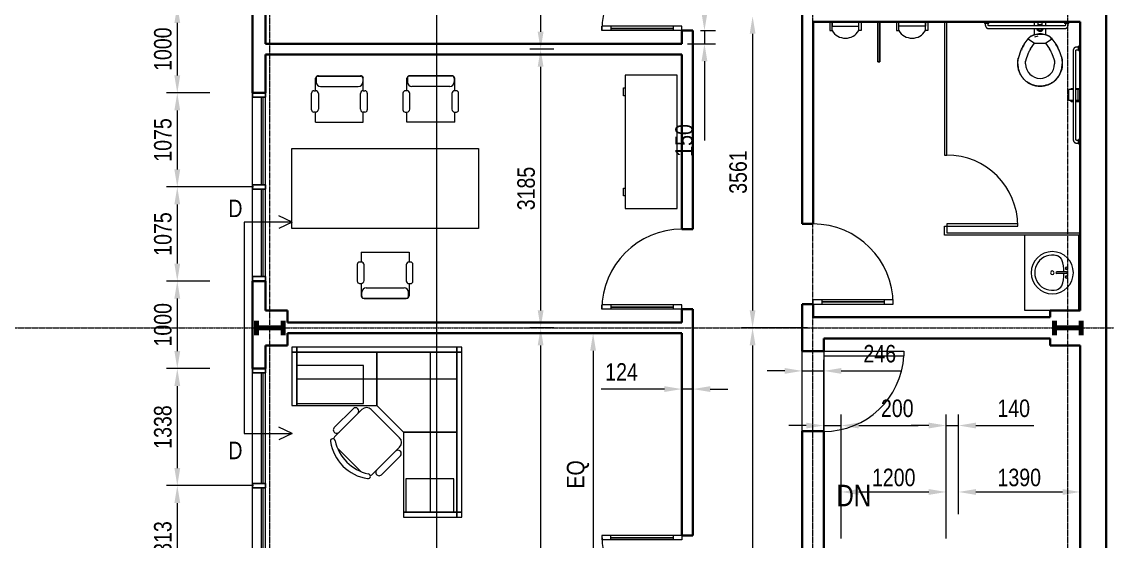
# Model space of a CAD drawing. Header units: millimetres. Extents: x -31954 to 493870, y 99509 to 604061.
# Drawn here: x 278113 to 290521, y 441445 to 447384 of the extents above; entities that cross this region are included whole.
import ezdxf

# ---------------------------------------------------------------- set-up
doc = ezdxf.new("R2010")
doc.units = ezdxf.units.MM
doc.header["$LTSCALE"] = 10
doc.linetypes.add('Center', pattern=[2, 1.25, -0.25, 0.25, -0.25])
for name, color, linetype, lineweight in [('A-ANNOTATIONS', 1, 'Continuous', 9), ('A-DOOR', 1, 'Continuous', 18), ('A-DOOR-GLAZ', 1, 'Continuous', 25), ('A-EQUIPMENT', 6, 'Continuous', 9), ('A-FLOR-CASE', 3, 'Continuous', 9), ('A-FLOR-OTLN', 6, 'Continuous', 9), ('A-FURNITURE', 2, 'Continuous', 9), ('A-GLAZ', 6, 'Continuous', 9), ('A-GLAZ-CWMG', 3, 'Continuous', 9), ('A-WALL', 2, 'Continuous', 18), ('P-SANITARY-FIXTURE', 6, 'Continuous', 9), ('S-COLUMN-STEEL-PLAN', 4, 'Continuous', 50), ('S-GRID', 6, 'Center', 9)]:
    doc.layers.add(name, color=color, linetype=linetype, lineweight=lineweight)
doc.styles.add('Dimension Text', font='arial.ttf', dxfattribs={"width": 0.8})
doc.styles.get("Standard").update_dxf_attribs({"font": 'arial.ttf', "width": 0.8})

# ---------------------------------------------------------------- blocks, each defined once
blk = doc.blocks.new('M_Single-Glass 1 - 0915 x 2032mm-381899-Second Floor Level')
at = {"layer": 'A-DOOR', "lineweight": 18}
for p, q in [((406.5, -62), (406.5, -164)), ((457.5, -62), (406.5, -62)), ((457.5, -62), (457.5, -164)), ((406.5, -164), (457.5, -164)), ((406.5, -875), (406.5, -977)), ((406.5, -875), (457.5, -875)), ((457.5, -977), (406.5, -977)), ((457.5, -875), (457.5, -977))]:
    blk.add_line(p, q, dxfattribs=at)
at = {"layer": 'A-DOOR'}
for p, q in [((406.5, -164), (406.5, -875)), ((457.5, -164), (457.5, -875))]:
    blk.add_line(p, q, dxfattribs=at)
blk.add_arc((457.5, -62), 915, 180, 270, dxfattribs=at)
at = {"layer": 'A-DOOR-GLAZ'}
blk.add_line((432, -875), (432, -164), dxfattribs=at)
blk = doc.blocks.new('System Panel - Glazed-383944-Second Floor Level')
at = {"layer": 'A-GLAZ', "lineweight": 18}
for p, q in [((631.25, 49.5), (-631.25, 49.5)), ((-631.25, 49.5), (-631.25, 24.5)), ((-631.25, 24.5), (631.25, 24.5)), ((631.25, 24.5), (631.25, 49.5))]:
    blk.add_line(p, q, dxfattribs=at)
blk = doc.blocks.new('Rectangular Mullion - 50 x 150mm-383916-Second Floor Level')
at = {"layer": 'A-GLAZ-CWMG'}
for p, q in [((9390, -4478), (9390, -3216)), ((9540, -4478), (9540, -3216))]:
    blk.add_line(p, q, dxfattribs=at)
blk = doc.blocks.new('Rectangular Mullion - 50 x 150mm-383946-Second Floor Level')
at = {"layer": 'A-GLAZ-CWMG', "lineweight": 25}
for p, q in [((0, 75), (-50, 75)), ((-50, 75), (-50, -75)), ((0, -75), (0, 75)), ((-50, -75), (0, -75))]:
    blk.add_line(p, q, dxfattribs=at)
blk = doc.blocks.new('Rectangular Mullion - 50 x 150mm-383943-Second Floor Level')
at = {"layer": 'A-GLAZ-CWMG', "lineweight": 25}
for p, q in [((-25, 75), (25, 75)), ((-25, -75), (-25, 75)), ((25, 75), (25, -75)), ((25, -75), (-25, -75))]:
    blk.add_line(p, q, dxfattribs=at)
blk = doc.blocks.new('System Panel - Glazed-551279-Second Floor Level')
at = {"layer": 'A-GLAZ', "lineweight": 18}
for p, q in [((500, 49.5), (-500, 49.5)), ((-500, 49.5), (-500, 24.5)), ((-500, 24.5), (500, 24.5)), ((500, 24.5), (500, 49.5))]:
    blk.add_line(p, q, dxfattribs=at)
blk = doc.blocks.new('Rectangular Mullion - 50 x 150mm-551281-Second Floor Level')
at = {"layer": 'A-GLAZ-CWMG'}
for p, q in [((9390, -1066), (9390, -66)), ((9540, -1066), (9540, -66))]:
    blk.add_line(p, q, dxfattribs=at)
blk = doc.blocks.new('Rectangular Mullion - 50 x 150mm-383945-Second Floor Level')
at = {"layer": 'A-GLAZ-CWMG', "lineweight": 25}
for p, q in [((-50, 75), (0, 75)), ((-50, -75), (-50, 75)), ((0, 75), (0, -75)), ((0, -75), (-50, -75))]:
    blk.add_line(p, q, dxfattribs=at)
blk = doc.blocks.new('Toilet Stall-Accessible-Side-3D w Toilet - 60_ x 95_ Clear-436543-Second Floor Level')
at = {"layer": 'A-EQUIPMENT'}
for p, q in [((-662, -62), (-687, -62)), ((-687, -62), (-687, -1586)), ((-687, -62), (-662, -62)), ((-662, -1586), (-662, -62)), ((-662, -62), (862, -62)), ((-687, -1586), (-662, -1586)), ((-687, -2399), (-662, -2399)), ((-687, -2500), (-687, -2399)), ((-662, -2373), (-662, -2399)), ((151, -2373), (-662, -2373)), ((-662, -2399), (151, -2399)), ((-662, -2399), (-662, -2475)), ((-662, -2475), (862, -2475)), ((151, -2399), (151, -2373)), ((862, -2500), (862, -2475)), ((862, -2500), (-687, -2500))]:
    blk.add_line(p, q, dxfattribs=at)
blk.add_arc((-662, -2399), 813, 360, 90, dxfattribs=at)
blk = doc.blocks.new('Toilet-Commercial-Wall-3D - 15_ Seat Height-436544-Second Floor Level')
at = {"layer": 'P-SANITARY-FIXTURE'}
for p, q in [((341, -110), (341, -62)), ((380, -62), (380, -106)), ((430, -106), (430, -62)), ((468, -62), (468, -110)), ((294, -231), (269, -256)), ((360, -207), (294, -231)), ((405, -195), (326, -216)), ((341, -214), (341, -141)), ((379, -228), (342, -238)), ((450, -207), (360, -207)), ((484, -216), (405, -195)), ((516, -231), (450, -207)), ((468, -141), (468, -214)), ((541, -256), (516, -231)), ((224, -320), (269, -256)), ((269, -256), (342, -307)), ((269, -256), (342, -307)), ((297, -371), (342, -307)), ((342, -307), (468, -307)), ((468, -307), (541, -256)), ((468, -307), (541, -256)), ((468, -307), (513, -371)), ((541, -256), (586, -320)), ((157, -477), (190, -385)), ((241, -507), (274, -416)), ((536, -416), (569, -507)), ((619, -385), (653, -477)), ((151, -545), (151, -512)), ((240, -545), (240, -512)), ((570, -512), (570, -545)), ((659, -512), (659, -545))]:
    blk.add_line(p, q, dxfattribs=at)
for points in [[(405, -107), (404, -107), (403, -107), (402, -107), (401, -107), (400, -107), (399, -108), (398, -108), (397, -108), (396, -109), (395, -109), (394, -109), (393, -110)], [(416, -110), (415, -109), (414, -109), (413, -108), (413, -108), (412, -108), (411, -108), (410, -107), (409, -107), (408, -107), (406, -107), (405, -107), (405, -107)], [(269, -256), (272, -253), (274, -250), (277, -246), (280, -244), (282, -241), (285, -238), (289, -235), (292, -233), (295, -230), (298, -228), (302, -226), (306, -224), (309, -222), (313, -221), (317, -219), (321, -218), (324, -217), (326, -216)], [(381, -141), (381, -142), (382, -143), (382, -144), (383, -145), (383, -146), (384, -147), (384, -148), (385, -148), (385, -149), (386, -150), (387, -151), (388, -151), (388, -152), (389, -153), (390, -153), (391, -154), (392, -154), (393, -155), (393, -155), (394, -156), (395, -156), (396, -157), (397, -157), (398, -157), (399, -158), (400, -158), (401, -158), (402, -158), (403, -158), (404, -158), (405, -158)], [(405, -158), (406, -158), (407, -158), (408, -158), (409, -158), (410, -158), (411, -157), (412, -157), (413, -157), (414, -157), (415, -156), (416, -156), (417, -155), (418, -155), (419, -154), (419, -154), (420, -153), (421, -152), (422, -152), (423, -151), (423, -150), (424, -150), (425, -149), (425, -148), (426, -147), (426, -146), (427, -146), (427, -145), (428, -144), (428, -143), (429, -142)], [(484, -216), (488, -217), (491, -219), (495, -220), (499, -222), (503, -223), (506, -225), (510, -227), (513, -229), (517, -232), (520, -234), (523, -237), (526, -239), (529, -242), (532, -245), (534, -248), (537, -251), (540, -255), (541, -256)], [(190, -385), (194, -375), (199, -364), (204, -354), (209, -345), (215, -335), (221, -325), (224, -320)], [(586, -320), (592, -330), (598, -339), (603, -349), (608, -359), (613, -369), (617, -379), (619, -385)], [(151, -512), (151, -508), (151, -504), (152, -500), (152, -496), (153, -492), (154, -488), (155, -484), (156, -480), (157, -477)], [(653, -477), (654, -481), (655, -485), (656, -489), (657, -493), (658, -497), (658, -501), (659, -505), (659, -509), (659, -512)], [(166, -631), (163, -622), (160, -612), (158, -602), (155, -592), (154, -582), (152, -572), (152, -562), (151, -552), (151, -545)], [(659, -545), (659, -555), (658, -565), (657, -575), (656, -585), (654, -595), (652, -605), (649, -615), (646, -624), (644, -631)], [(225, -724), (218, -717), (212, -709), (205, -701), (199, -693), (193, -685), (188, -676), (183, -668), (178, -659), (174, -649), (170, -640), (166, -631)], [(318, -783), (309, -780), (299, -776), (290, -771), (281, -766), (272, -761), (264, -756), (255, -750), (247, -744), (240, -737), (232, -731), (225, -724)], [(585, -724), (577, -731), (570, -738), (562, -744), (554, -751), (545, -756), (537, -762), (528, -767), (519, -772), (510, -776), (500, -780), (492, -783)], [(644, -631), (640, -641), (636, -650), (631, -659), (627, -668), (622, -677), (616, -686), (610, -694), (604, -702), (598, -710), (591, -718), (585, -724)], [(405, -799), (395, -798), (385, -798), (374, -797), (364, -795), (354, -794), (345, -791), (335, -789), (325, -786), (318, -783)], [(492, -783), (482, -787), (472, -789), (463, -792), (453, -794), (443, -796), (433, -797), (422, -798), (412, -798), (405, -799)]]:
    blk.add_lwpolyline(points, dxfattribs=at)
for centre, radius, start, end in [((405, -133), 38.1, 38.3043, 141.6957), ((405, -133), 25.6, 79.0108, 90), ((352, -314), 102, 105, 125), ((405, -133), 38.1, 193.9208, 346.4284), ((405, -133), 25.6, 203.6753, 210.1632), ((405, -133), 25.6, 333.3146, 340.0583), ((457, -314), 102, 55, 75), ((453, -481), 279, 145, 160), ((453, -481), 191, 145, 160), ((357, -481), 191, 20, 35), ((357, -481), 279, 20, 35), ((253, -512), 102, 160, 180), ((557, -512), 102, 0, 20), ((405, -545), 254, 180, 270), ((405, -545), 254, 180, 190.6696), ((405, -545), 254, 194.1644, 200), ((253, -512), 12.7, 160, 180), ((405, -545), 165, 180, 270), ((405, -545), 254, 270, 0), ((405, -545), 165, 270, 0), ((557, -512), 12.7, 0, 20), ((405, -545), 254, 340, 345.8356), ((405, -545), 254, 349.3304, 0), ((405, -545), 254, 200, 201.173), ((405, -545), 254, 209.1638, 213.092), ((405, -545), 254, 326.908, 330.8362), ((405, -545), 254, 338.827, 340), ((405, -545), 254, 236.908, 240.8362), ((405, -545), 254, 248.827, 250), ((405, -545), 254, 250, 255.8356), ((405, -545), 254, 259.3304, 270), ((405, -545), 254, 270, 280.6696), ((405, -545), 254, 284.1644, 290), ((405, -545), 254, 290, 291.173), ((405, -545), 254, 299.1638, 303.092)]:
    blk.add_arc(centre, radius, start, end, dxfattribs=at)
blk = doc.blocks.new('Dispencer-Toilet Paper-2D - Dispencer-Toilet Paper-2D-436545-Second Floor Level')
at = {"layer": 'A-EQUIPMENT'}
for p, q in [((-127, -901.7), (-127, -774.7)), ((-79.375, -774.7), (-127, -774.7)), ((-101.6, -774.7), (-101.6, -762)), ((-101.6, -762), (-79.375, -762)), ((-47.625, -762), (0, -762)), ((0, -774.7), (-47.625, -774.7)), ((-25.4, -774.7), (-25.4, -901.7)), ((-79.375, -901.7), (-127, -901.7)), ((-101.6, -914.4), (-101.6, -901.7)), ((-79.375, -914.4), (-101.6, -914.4)), ((0, -901.7), (-47.625, -901.7)), ((0, -914.4), (-47.625, -914.4))]:
    blk.add_line(p, q, dxfattribs=at)
blk = doc.blocks.new('Grab Bar-3D - Grab Bar-3D-436546-Second Floor Level')
at = {"layer": 'A-EQUIPMENT'}
for p, q in [((-1092, 0), (-1092, -19)), ((-1041, -19), (-1092, -19)), ((-1083, -19), (-1083, -38)), ((-1051, -38), (-1051, -19)), ((-1041, -19), (-1041, 0)), ((-178, -48), (-1041, -48)), ((-1041, -79), (-178, -79)), ((-178, 0), (-178, -19)), ((-127, -19), (-178, -19)), ((-168, -19), (-168, -38)), ((-137, -38), (-137, -19)), ((-127, -19), (-127, 0)), ((-79, -330), (-79, -1346)), ((-48, -1346), (-48, -330)), ((-19, -289), (-38, -289)), ((-38, -321), (-19, -321)), ((0, -279), (-19, -279)), ((-19, -330), (-19, -279)), ((-19, -330), (0, -330)), ((-19, -1356), (-38, -1356)), ((0, -1346), (-19, -1346)), ((-19, -1397), (-19, -1346)), ((-38, -1387), (-19, -1387)), ((-19, -1397), (0, -1397))]:
    blk.add_line(p, q, dxfattribs=at)
for points in [[(-1083, -38), (-1083, -40), (-1083, -41), (-1082, -43), (-1082, -45), (-1082, -46), (-1081, -48), (-1081, -50), (-1081, -51), (-1080, -53), (-1079, -54), (-1079, -56), (-1078, -57), (-1077, -59), (-1076, -60), (-1075, -61), (-1075, -63), (-1073, -64), (-1072, -65), (-1071, -67), (-1070, -68), (-1069, -69), (-1068, -70), (-1066, -71), (-1065, -72), (-1064, -73), (-1062, -74), (-1061, -75), (-1059, -75), (-1058, -76), (-1056, -77), (-1055, -77), (-1053, -78), (-1052, -78), (-1050, -78), (-1048, -79), (-1047, -79), (-1045, -79), (-1043, -79), (-1042, -79), (-1041, -79)], [(-1041, -48), (-1042, -48), (-1042, -48), (-1043, -48), (-1043, -48), (-1043, -47), (-1044, -47), (-1044, -47), (-1044, -47), (-1045, -47), (-1045, -47), (-1045, -47), (-1046, -47), (-1046, -46), (-1046, -46), (-1047, -46), (-1047, -46), (-1047, -46), (-1048, -45), (-1048, -45), (-1048, -45), (-1048, -44), (-1049, -44), (-1049, -44), (-1049, -44), (-1049, -43), (-1050, -43), (-1050, -43), (-1050, -42), (-1050, -42), (-1050, -42), (-1050, -41), (-1051, -41), (-1051, -40), (-1051, -40), (-1051, -40), (-1051, -39), (-1051, -39), (-1051, -39), (-1051, -38), (-1051, -38)], [(-178, -79), (-176, -79), (-175, -79), (-173, -79), (-171, -79), (-170, -79), (-168, -78), (-166, -78), (-165, -77), (-163, -77), (-162, -76), (-160, -75), (-159, -75), (-157, -74), (-156, -73), (-154, -72), (-153, -71), (-152, -70), (-151, -69), (-149, -68), (-148, -67), (-147, -66), (-146, -64), (-145, -63), (-144, -62), (-143, -60), (-142, -59), (-141, -58), (-141, -56), (-140, -55), (-139, -53), (-139, -52), (-138, -50), (-138, -48), (-137, -47), (-137, -45), (-137, -43), (-137, -42), (-137, -40), (-137, -39), (-137, -38)], [(-168, -38), (-168, -38), (-168, -39), (-168, -39), (-168, -40), (-168, -40), (-169, -40), (-169, -41), (-169, -41), (-169, -41), (-169, -42), (-169, -42), (-169, -42), (-170, -43), (-170, -43), (-170, -43), (-170, -44), (-170, -44), (-171, -44), (-171, -45), (-171, -45), (-171, -45), (-172, -45), (-172, -46), (-172, -46), (-173, -46), (-173, -46), (-173, -47), (-174, -47), (-174, -47), (-174, -47), (-175, -47), (-175, -47), (-175, -47), (-176, -47), (-176, -47), (-177, -48), (-177, -48), (-177, -48), (-178, -48), (-178, -48)], [(-38, -289), (-40, -289), (-41, -289), (-43, -289), (-45, -289), (-46, -290), (-48, -290), (-50, -291), (-51, -291), (-53, -292), (-54, -292), (-56, -293), (-57, -294), (-59, -294), (-60, -295), (-61, -296), (-63, -297), (-64, -298), (-65, -299), (-67, -300), (-68, -301), (-69, -303), (-70, -304), (-71, -305), (-72, -307), (-73, -308), (-74, -309), (-75, -311), (-75, -312), (-76, -314), (-77, -315), (-77, -317), (-78, -318), (-78, -320), (-78, -322), (-79, -323), (-79, -325), (-79, -326), (-79, -328), (-79, -330), (-79, -330)], [(-48, -330), (-48, -330), (-48, -329), (-48, -329), (-48, -329), (-47, -328), (-47, -328), (-47, -328), (-47, -327), (-47, -327), (-47, -326), (-47, -326), (-47, -326), (-46, -325), (-46, -325), (-46, -325), (-46, -325), (-46, -324), (-45, -324), (-45, -324), (-45, -323), (-44, -323), (-44, -323), (-44, -323), (-44, -322), (-43, -322), (-43, -322), (-43, -322), (-42, -322), (-42, -321), (-42, -321), (-41, -321), (-41, -321), (-40, -321), (-40, -321), (-40, -321), (-39, -321), (-39, -321), (-39, -321), (-38, -321), (-38, -321)], [(-79, -1346), (-79, -1348), (-79, -1349), (-79, -1351), (-79, -1353), (-79, -1354), (-78, -1356), (-78, -1358), (-77, -1359), (-77, -1361), (-76, -1362), (-75, -1364), (-75, -1365), (-74, -1367), (-73, -1368), (-72, -1370), (-71, -1371), (-70, -1372), (-69, -1373), (-68, -1375), (-67, -1376), (-66, -1377), (-64, -1378), (-63, -1379), (-62, -1380), (-60, -1381), (-59, -1382), (-58, -1383), (-56, -1383), (-55, -1384), (-53, -1385), (-52, -1385), (-50, -1386), (-48, -1386), (-47, -1387), (-45, -1387), (-43, -1387), (-42, -1387), (-40, -1387), (-39, -1387), (-38, -1387)], [(-38, -1356), (-38, -1356), (-39, -1356), (-39, -1356), (-40, -1356), (-40, -1356), (-40, -1355), (-41, -1355), (-41, -1355), (-41, -1355), (-42, -1355), (-42, -1355), (-42, -1355), (-43, -1354), (-43, -1354), (-43, -1354), (-44, -1354), (-44, -1354), (-44, -1353), (-45, -1353), (-45, -1353), (-45, -1353), (-45, -1352), (-46, -1352), (-46, -1352), (-46, -1351), (-46, -1351), (-47, -1351), (-47, -1350), (-47, -1350), (-47, -1350), (-47, -1349), (-47, -1349), (-47, -1349), (-47, -1348), (-47, -1348), (-48, -1347), (-48, -1347), (-48, -1347), (-48, -1346), (-48, -1346)]]:
    blk.add_lwpolyline(points, dxfattribs=at)
blk = doc.blocks.new('Urinal Screen-3D w Urinal - 30_ O_C_-437873-Second Floor Level')
at = {"layer": 'A-EQUIPMENT'}
for p, q in [((-12.7, 62), (-12.7, 519.2)), ((-12.7, 519.2), (12.7, 519.2)), ((12.7, 519.2), (12.7, 62)), ((12.7, 62), (-12.7, 62))]:
    blk.add_line(p, q, dxfattribs=at)
blk = doc.blocks.new('Urinal-Wall-3D - Urinal-Wall-3D-436667-Second Floor Level')
at = {"layer": 'P-SANITARY-FIXTURE'}
for p, q in [((-287, 62), (-287, 164)), ((-287, 164), (-261, 164)), ((-261, 164), (-261, 62)), ((69, 164), (43, 164)), ((43, 164), (43, 62)), ((69, 62), (69, 164)), ((-261, 62), (-287, 62)), ((43, 113), (-261, 113)), ((-261, 113), (-261, 62)), ((-261, 62), (43, 62)), ((43, 62), (43, 113)), ((43, 62), (69, 62))]:
    blk.add_line(p, q, dxfattribs=at)
blk.add_arc((-109, 72), 178, 31.0027, 148.9973, dxfattribs=at)
blk = doc.blocks.new('Urinal Screen-3D w Urinal - 30_ O_C_-437890-Second Floor Level')
at = {"layer": 'A-EQUIPMENT'}
for p, q in [((-12.7, -62), (-12.7, -519.2)), ((12.7, -62), (-12.7, -62)), ((12.7, -519.2), (12.7, -62)), ((-12.7, -519.2), (12.7, -519.2))]:
    blk.add_line(p, q, dxfattribs=at)
blk = doc.blocks.new('Urinal-Wall-3D - Urinal-Wall-3D-437891-Second Floor Level')
at = {"layer": 'P-SANITARY-FIXTURE'}
for p, q in [((-287, -62), (-287, -164)), ((-261, -62), (-287, -62)), ((-261, -113), (-261, -62)), ((-261, -62), (43, -62)), ((-261, -164), (-261, -62)), ((43, -113), (-261, -113)), ((43, -62), (43, -113)), ((43, -164), (43, -62)), ((43, -62), (69, -62)), ((69, -62), (69, -164)), ((-287, -164), (-261, -164)), ((69, -164), (43, -164))]:
    blk.add_line(p, q, dxfattribs=at)
blk.add_arc((-109, -72), 178, 211.0027, 328.9973, dxfattribs=at)
blk = doc.blocks.new('M_Single-Glass 1 - 0915 x 2134mm-437948-Second Floor Level')
at = {"layer": 'A-DOOR', "lineweight": 18}
for p, q in [((406.5, 875), (406.5, 977)), ((457.5, 977), (406.5, 977)), ((406.5, 875), (457.5, 875)), ((457.5, 875), (457.5, 977)), ((406.5, 164), (457.5, 164)), ((406.5, 62), (406.5, 164)), ((457.5, 62), (457.5, 164)), ((457.5, 62), (406.5, 62))]:
    blk.add_line(p, q, dxfattribs=at)
at = {"layer": 'A-DOOR'}
for p, q in [((406.5, 164), (406.5, 875)), ((457.5, 164), (457.5, 875))]:
    blk.add_line(p, q, dxfattribs=at)
blk.add_arc((457.5, 62), 915, 90, 180, dxfattribs=at)
at = {"layer": 'A-DOOR-GLAZ'}
blk.add_line((432, 875), (432, 164), dxfattribs=at)
blk = doc.blocks.new('Counter Top w Sinks-3D-1 - 48_-443919-Second Floor Level')
at = {"layer": 'A-FLOR-CASE'}
for p, q in [((-256, 785), (-1116, 785)), ((-1116, 785), (-1116, 490)), ((-256, 150), (-256, 785)), ((-256, 169), (-1116, 169))]:
    blk.add_line(p, q, dxfattribs=at)
blk = doc.blocks.new('Sink Vanity-Round - 19_ x 19_-357081-Second Floor Level')
at = {"layer": 'P-SANITARY-FIXTURE'}
for p, q in [((87, 247), (87, 136)), ((106, 247), (106, 136))]:
    blk.add_line(p, q, dxfattribs=at)
for centre, radius, start, end in [((97, 85), 241, 360, 180), ((46, 247), 12.7, 360, 180), ((97, 247), 9.52, 360, 180), ((147, 247), 12.7, 360, 180), ((97, 85), 201, 165.3071, 14.6929), ((1, 104), 105, 120.7927, 162.1904), ((97, -233), 452, 91.2067, 109.2086), ((46, 247), 12.7, 180, 360), ((97, 136), 9.52, 180, 360), ((97, -233), 452, 70.7914, 88.7933), ((147, 247), 12.7, 180, 360), ((192, 104), 105, 17.8096, 59.2073), ((97, 85), 241, 180, 360), ((97, 85), 20.6, 360, 180), ((97, 85), 20.6, 180, 360)]:
    blk.add_arc(centre, radius, start, end, dxfattribs=at)
blk = doc.blocks.new('workstation_1 - workstation_2518-629676-Second Floor Level')
at = {"layer": 'A-FURNITURE'}
for p, q in [((-57, 57), (-57, 0)), ((0, 57), (-57, 57)), ((-57, 0), (0, 0)), ((0, 0), (-57, 0)), ((-57, 0), (-57, -1829)), ((0, 0), (0, 57)), ((1829, 57), (0, 57)), ((0, 57), (0, 0)), ((0, 0), (1829, 0)), ((0, -1829), (0, 0)), ((0, 0), (0, -914)), ((914, 0), (0, 0)), ((305, -1829), (305, 0)), ((1829, 0), (914, 0)), ((914, 0), (914, -610)), ((914, -610), (914, 0)), ((1829, 57), (1829, 0)), ((1886, 57), (1829, 57)), ((1829, 0), (1829, 57)), ((1829, -610), (1829, 0)), ((1829, 0), (1886, 0)), ((1886, 0), (1829, 0)), ((1829, 0), (1829, -610)), ((1886, 0), (1886, 57)), ((1886, -610), (1886, 0)), ((1448, -35), (1448, -584)), ((1829, -35), (1448, -35)), ((1829, -584), (1829, -35)), ((0, -305), (1829, -305)), ((610, -914), (914, -610)), ((914, -610), (1829, -610)), ((1448, -584), (1829, -584)), ((1448, -610), (1829, -610)), ((1829, -610), (1886, -610)), ((654, -978), (978, -654)), ((1085, -654), (1391, -960)), ((1184, -645), (1400, -861)), ((610, -914), (0, -914)), ((0, -914), (0, -1829)), ((0, -914), (610, -914)), ((610, -1829), (610, -914)), ((584, -1067), (152, -1067)), ((152, -1067), (152, -1829)), ((584, -1829), (584, -1067)), ((610, -1829), (610, -1067)), ((960, -1391), (654, -1085)), ((1363, -1095), (1095, -1363)), ((861, -1400), (645, -1184)), ((-57, -1829), (-57, -1886)), ((0, -1829), (-57, -1829)), ((-57, -1829), (0, -1829)), ((0, -1829), (610, -1829)), ((0, -1886), (0, -1829)), ((610, -1829), (0, -1829)), ((0, -1829), (0, -1886)), ((152, -1829), (584, -1829)), ((610, -1886), (610, -1829)), ((-57, -1886), (0, -1886)), ((0, -1886), (610, -1886))]:
    blk.add_line(p, q, dxfattribs=at)
for centre, radius, start, end in [((1031, -708), 76.2, 45, 135), ((1157, -672), 38.1, 45, 225), ((1373, -888), 38.1, 225, 45), ((708, -1031), 76.2, 135, 225), ((1416, -1015), 27.4, 351.1745, 171.1745), ((1337, -1013), 76.2, 18.7164, 45), ((903, -903), 499, 282.5758, 347.4242), ((942, -942), 508, 278.8255, 351.1745), ((672, -1157), 38.1, 45, 225), ((888, -1373), 38.1, 225, 45), ((1013, -1337), 76.2, 225, 251.2836), ((1015, -1416), 27.4, 98.8255, 278.8255)]:
    blk.add_arc(centre, radius, start, end, dxfattribs=at)
blk = doc.blocks.new('Chair-Task Arms - Chair-Task Arms-350113-Second Floor Level')
at = {"layer": 'A-FURNITURE'}
for p, q in [((-132, 282), (-132, 168)), ((-132, 282), (414, 282)), ((414, 282), (414, 168)), ((-177, 142), (-177, -49)), ((-132, 168), (-151, 168)), ((-100, -44), (-100, 136)), ((382, 136), (382, -45)), ((433, 168), (414, 168)), ((459, -50), (459, 142)), ((-150, -76), (-132, -76)), ((-132, -76), (-132, -219)), ((414, -77), (432, -77)), ((414, -77), (414, -219)), ((-126, -222), (-126, -177)), ((-107, -244), (389, -244)), ((-100, -248), (382, -248)), ((-75, -126), (357, -126)), ((408, -222), (408, -177))]:
    blk.add_line(p, q, dxfattribs=at)
for centre, radius, start, end in [((-151, 142), 26.2, 90, 180), ((-132, 136), 32.3, 360, 90), ((414, 136), 32.3, 90, 180), ((433, 142), 26.2, 360, 90), ((-150, -49), 26.9, 180, 270), ((-132, -44), 32.3, 270, 360), ((414, -45), 32.3, 180, 270), ((432, -50), 26.9, 270, 360), ((-107, -219), 25.4, 180, 270), ((-75, -177), 50.8, 90, 180), ((-100, -222), 25.4, 180, 270), ((357, -177), 50.8, 0, 90), ((382, -222), 25.4, 270, 0), ((389, -219), 25.4, 270, 0)]:
    blk.add_arc(centre, radius, start, end, dxfattribs=at)
blk = doc.blocks.new('Desk-Executive - Desk-Executive-350128-Second Floor Level')
at = {"layer": 'A-FURNITURE'}
for p, q in [((-942, 457), (1191, 457)), ((-942, -458), (-942, 457)), ((1191, 457), (1191, -458)), ((1191, -458), (-942, -458))]:
    blk.add_line(p, q, dxfattribs=at)
blk = doc.blocks.new('M_Credenza - 1525 x 0610mm-350100-Second Floor Level')
at = {"layer": 'A-FURNITURE'}
for p, q in [((822, 290), (-703, 290)), ((-703, 290), (-703, -307)), ((822, -307), (822, 290)), ((-703, -307), (822, -307)), ((-557, -326), (-557, -307)), ((-468, -326), (-557, -326)), ((-468, -307), (-468, -326)), ((587, -326), (587, -307)), ((676, -326), (587, -326)), ((676, -307), (676, -326))]:
    blk.add_line(p, q, dxfattribs=at)
blk = doc.blocks.new('Chair-Task Arms - Chair-Task Arms-543520-Second Floor Level')
at = {"layer": 'A-FURNITURE'}
for p, q in [((-132, 76), (-132, 219)), ((-126, 222), (-126, 177)), ((-107, 244), (389, 244)), ((-100, 248), (382, 248)), ((-75, 126), (357, 126)), ((408, 222), (408, 177)), ((414, 77), (414, 219)), ((-177, -142), (-177, 49)), ((-150, 76), (-132, 76)), ((-100, 44), (-100, -136)), ((382, -136), (382, 45)), ((414, 77), (432, 77)), ((459, 50), (459, -142)), ((-132, -168), (-151, -168)), ((-132, -282), (-132, -168)), ((414, -282), (414, -168)), ((433, -168), (414, -168)), ((-132, -282), (414, -282))]:
    blk.add_line(p, q, dxfattribs=at)
for centre, radius, start, end in [((-107, 219), 25.4, 90, 180), ((-100, 222), 25.4, 90, 180), ((-75, 177), 50.8, 180, 270), ((357, 177), 50.8, 270, 360), ((382, 222), 25.4, 360, 90), ((389, 219), 25.4, 360, 90), ((-150, 49), 26.9, 90, 180), ((-132, 44), 32.3, 0, 90), ((414, 45), 32.3, 90, 180), ((432, 50), 26.9, 0, 90), ((-151, -142), 26.2, 180, 270), ((-132, -136), 32.3, 270, 0), ((414, -136), 32.3, 180, 270), ((433, -142), 26.2, 270, 0)]:
    blk.add_arc(centre, radius, start, end, dxfattribs=at)
blk = doc.blocks.new('M_Double-Glass 1 - 1830 x 2134mm-470649-Second Floor Level')
at = {"layer": 'A-DOOR', "lineweight": 18}
for p, q in [((-916, 878), (-916, 980)), ((-916, 980), (-864, 980)), ((-916, 878), (-864, 878)), ((-864, 878), (-864, 980)), ((864, 877), (864, 979)), ((915, 979), (864, 979)), ((864, 877), (915, 877)), ((915, 877), (915, 979)), ((-916, 166), (-864, 166)), ((-916, 65), (-916, 166)), ((-864, 65), (-864, 166)), ((915, 166), (864, 166)), ((864, 64), (864, 166)), ((915, 64), (915, 166)), ((-916, 65), (-864, 65)), ((915, 64), (864, 64))]:
    blk.add_line(p, q, dxfattribs=at)
at = {"layer": 'A-DOOR'}
for p, q in [((-916, 166), (-916, 878)), ((-864, 166), (-864, 878)), ((864, 166), (864, 877)), ((915, 166), (915, 877))]:
    blk.add_line(p, q, dxfattribs=at)
for centre, start, end in [((-915, 65), 359.388, 90.0334), ((915, 64), 89.9941, 180.5918)]:
    blk.add_arc(centre, 915, start, end, dxfattribs=at)
at = {"layer": 'A-DOOR-GLAZ'}
for p, q in [((-890, 878), (-890, 166)), ((890, 166), (890, 877))]:
    blk.add_line(p, q, dxfattribs=at)
blk = doc.blocks.new('M_Single-Flush - 0915 x 2032mm-630227-Second Floor Level')
at = {"layer": 'A-DOOR', "lineweight": 18}
for p, q in [((406, -123), (406, -1038)), ((458, -123), (406, -123)), ((458, -123), (458, -1038)), ((458, -1038), (406, -1038))]:
    blk.add_line(p, q, dxfattribs=at)
at = {"layer": 'A-DOOR'}
blk.add_arc((458, -123), 917, 180, 266.8107, dxfattribs=at)

msp = doc.modelspace()

# ---------------------------------------------------------------- linework, layer by layer
at = {"layer": 'A-ANNOTATIONS'}
for p, q in [((282854.3, 468203.5), (282854.3, 434776.5)), ((284044, 450055), (284044, 447270)), ((279891.3, 447370), (279891.3, 446770)), ((285870.7, 447282), (286041.5, 447282)), ((285916.5, 447282), (285916.5, 447132)), ((286467, 447246), (286467, 444085)), ((284193.6, 447070), (283919, 447070)), ((284193.6, 447070), (283919, 447070)), ((285721.7, 447132), (286041.5, 447132)), ((284044, 446870), (284044, 444085)), ((285916.5, 446932), (285916.5, 446027.1)), ((280262.4, 446570), (279766.3, 446570)), ((280262.4, 446570), (279766.3, 446570)), ((279891.3, 446370), (279891.3, 445695)), ((280762.4, 445495), (279766.3, 445495)), ((280762.4, 445495), (279766.3, 445495)), ((279891.3, 445295), (279891.3, 444620)), ((280262.4, 444420), (279766.3, 444420)), ((280262.4, 444420), (279766.3, 444420)), ((279891.3, 444220), (279891.3, 443620)), ((284193.6, 443885), (283919, 443885)), ((284193.6, 443885), (283919, 443885)), ((287094.2, 443885), (286342, 443885)), ((287094.2, 443885), (286342, 443885)), ((284793.5, 443823), (284518.9, 443823)), ((284044, 443685), (284044, 437570)), ((284643.9, 443623), (284643.9, 440796.5)), ((286467, 443685), (286467, 437570)), ((287033.9, 442786.2), (287033.9, 443517.7)), ((287279.9, 442786.2), (287279.9, 443517.7)), ((280262.4, 443420), (279766.3, 443420)), ((280262.4, 443420), (279766.3, 443420)), ((286833.9, 443392.7), (286633.9, 443392.7)), ((287033.9, 443392.7), (287279.9, 443392.7)), ((287479.9, 443392.7), (288161.1, 443392.7)), ((279891.3, 443220), (279891.3, 442282.5)), ((285659.2, 442598.7), (285659.2, 443310.1)), ((285783.2, 442598.7), (285783.2, 443310.1)), ((285459.2, 443185.1), (284737.8, 443185.1)), ((285783.2, 443185.1), (285659.2, 443185.1)), ((285983.2, 443185.1), (286183.2, 443185.1)), ((287279.9, 442283.8), (287279.9, 442893.3)), ((288679.9, 441476.5), (288679.9, 442893.3)), ((288819.9, 441755.9), (288819.9, 442893.3)), ((287079.9, 442768.3), (286879.9, 442768.3)), ((287279.9, 442768.3), (287479.9, 442768.3)), ((287679.9, 442768.3), (288360.6, 442768.3)), ((288479.9, 442768.3), (288279.9, 442768.3)), ((288679.9, 442768.3), (288819.9, 442768.3)), ((289019.9, 442768.3), (289682.8, 442768.3)), ((288679.9, 441476.5), (288679.9, 442134.1)), ((288819.9, 441755.9), (288819.9, 442134.1)), ((290209.9, 442158.8), (290209.9, 441884.1)), ((280762.4, 442082.5), (279766.3, 442082.5)), ((280762.4, 442082.5), (279766.3, 442082.5)), ((289019.9, 442009.1), (290009.9, 442009.1)), ((279891.3, 441882.5), (279891.3, 440970))]:
    msp.add_line(p, q, dxfattribs=at)
for points in [[(281205.7, 445093.9), (280656.2, 445093.9), (280656.2, 442676.2), (281205.7, 442676.2)], [(281205.7, 445093.9), (281052.7, 445166.1)], [(281205.7, 445093.9), (281052.7, 445021.7)], [(281205.7, 442676.2), (281052.7, 442748.4)], [(281205.7, 442676.2), (281052.7, 442604)]]:
    msp.add_lwpolyline(points, dxfattribs=at)
for points in [[(279858, 447370), (279924.7, 447370), (279891.3, 447570)], [(285883.2, 447482), (285949.9, 447482), (285916.5, 447282)], [(286433.6, 447246), (286500.3, 447246), (286467, 447446)], [(284010.7, 447270), (284077.3, 447270), (284044, 447070)], [(284010.7, 446870), (284077.3, 446870), (284044, 447070)], [(285883.2, 446932), (285949.9, 446932), (285916.5, 447132)], [(279858, 446770), (279924.7, 446770), (279891.3, 446570)], [(279858, 446370), (279924.7, 446370), (279891.3, 446570)], [(279858, 445695), (279924.7, 445695), (279891.3, 445495)], [(279858, 445295), (279924.7, 445295), (279891.3, 445495)], [(279858, 444620), (279924.7, 444620), (279891.3, 444420)], [(279858, 444220), (279924.7, 444220), (279891.3, 444420)], [(284010.7, 444085), (284077.3, 444085), (284044, 443885)], [(286433.6, 444085), (286500.3, 444085), (286467, 443885)], [(284010.7, 443685), (284077.3, 443685), (284044, 443885)], [(286433.6, 443685), (286500.3, 443685), (286467, 443885)], [(284610.6, 443623), (284677.2, 443623), (284643.9, 443823)], [(279858, 443620), (279924.7, 443620), (279891.3, 443420)], [(279858, 443220), (279924.7, 443220), (279891.3, 443420)], [(286833.9, 443426), (286833.9, 443359.4), (287033.9, 443392.7)], [(287479.9, 443426), (287479.9, 443359.4), (287279.9, 443392.7)], [(285459.2, 443218.5), (285459.2, 443151.8), (285659.2, 443185.1)], [(285983.2, 443218.5), (285983.2, 443151.8), (285783.2, 443185.1)], [(287079.9, 442801.7), (287079.9, 442735), (287279.9, 442768.3)], [(287679.9, 442801.7), (287679.9, 442735), (287479.9, 442768.3)], [(288479.9, 442801.7), (288479.9, 442735), (288679.9, 442768.3)], [(289019.9, 442801.7), (289019.9, 442735), (288819.9, 442768.3)], [(279858, 442282.5), (279924.7, 442282.5), (279891.3, 442082.5)], [(279858, 441882.5), (279924.7, 441882.5), (279891.3, 442082.5)], [(288479.9, 442042.5), (288479.9, 441975.8), (288679.9, 442009.1)], [(289019.9, 442042.5), (289019.9, 441975.8), (288819.9, 442009.1)], [(290009.9, 442042.5), (290009.9, 441975.8), (290209.9, 442009.1)]]:
    msp.add_solid(points, dxfattribs=at)
at = {"layer": 'A-FLOR-OTLN'}
for p, q in [((287033.9, 442702.5), (287033.9, 443617.5)), ((287279.9, 443617.5), (287279.9, 442702.5))]:
    msp.add_line(p, q, dxfattribs=at)
at = {"layer": 'A-WALL', "lineweight": 35}
for p, q in [((290509.9, 437070), (290509.9, 465015)), ((280749.9, 447570), (280749.9, 446570)), ((280899.9, 447132), (280899.9, 447570)), ((287033.9, 447508), (287033.9, 445072)), ((287157.9, 445072), (287157.9, 447384)), ((287157.9, 447384), (290209.9, 447384)), ((290209.9, 447384), (290209.9, 444085)), ((285783.2, 447282), (285659.2, 447282)), ((285659.2, 447282), (285659.2, 447132)), ((285783.2, 445012), (285783.2, 447282)), ((285659.2, 447132), (280899.9, 447132)), ((280899.9, 447008), (285659.2, 447008)), ((280899.9, 446570), (280899.9, 447008)), ((285659.2, 447008), (285659.2, 445012)), ((280749.9, 446570), (280899.9, 446570)), ((287033.9, 445072), (287157.9, 445072)), ((285659.2, 445012), (285783.2, 445012)), ((280899.9, 444420), (280749.9, 444420)), ((280749.9, 444420), (280749.9, 443420)), ((280899.9, 444085), (280899.9, 444420)), ((281149.9, 444085), (280899.9, 444085)), ((281149.9, 443947), (281149.9, 444085)), ((285783.2, 444097), (285659.2, 444097)), ((285659.2, 444097), (285659.2, 443947)), ((285783.2, 441511.5), (285783.2, 444097)), ((287157.9, 444157), (287033.9, 444157)), ((287033.9, 444157), (287033.9, 444008)), ((287157.9, 444008), (287157.9, 444157)), ((290209.9, 444085), (289869.9, 444085)), ((289869.9, 444085), (289869.9, 444008)), ((287033.9, 444008), (287033.9, 443617.5)), ((289869.9, 444008), (287157.9, 444008)), ((285659.2, 443947), (281149.9, 443947)), ((281149.9, 443685), (281149.9, 443823)), ((281149.9, 443823), (285659.2, 443823)), ((285659.2, 443823), (285659.2, 441511.5)), ((287279.9, 443617.5), (287279.9, 443762)), ((287279.9, 443762), (289869.9, 443762)), ((289869.9, 443762), (289869.9, 443685)), ((280899.9, 443685), (281149.9, 443685)), ((280899.9, 443420), (280899.9, 443685)), ((287033.9, 443617.5), (287279.9, 443617.5)), ((289869.9, 443685), (290209.9, 443685)), ((290209.9, 443685), (290209.9, 437710)), ((280749.9, 443420), (280899.9, 443420)), ((287279.9, 442702.5), (287033.9, 442702.5)), ((287033.9, 442702.5), (287033.9, 437370)), ((287279.9, 437370), (287279.9, 442702.5)), ((285659.2, 441511.5), (285783.2, 441511.5))]:
    msp.add_line(p, q, dxfattribs=at)
at = {"layer": 'S-COLUMN-STEEL-PLAN', "lineweight": 70}
for p, q in [((280796.9, 443967), (280796.9, 443803)), ((281102.9, 443967), (281102.9, 443803)), ((289916.9, 443967), (289916.9, 443803)), ((290222.9, 443967), (290222.9, 443803)), ((281102.9, 443885), (280796.9, 443885)), ((290222.9, 443885), (289916.9, 443885))]:
    msp.add_line(p, q, dxfattribs=at)
at = {"layer": 'S-GRID'}
for p, q in [((280949.9, 434820), (280949.9, 468474.3)), ((287156.7, 434820), (287156.7, 468474.3)), ((290069.9, 434820), (290069.9, 468474.3)), ((249692.4, 443885), (292326.3, 443885))]:
    msp.add_line(p, q, dxfattribs=at)

# ---------------------------------------------------------------- block references
at = {"layer": 'A-DOOR'}
for name, p, rotation in [('M_Single-Glass 1 - 0915 x 2032mm-381899-Second Floor Level', (285721.2, 447739.5), 270), ('M_Single-Glass 1 - 0915 x 2134mm-437948-Second Floor Level', (287095.9, 444614.5), 270), ('M_Single-Glass 1 - 0915 x 2032mm-381899-Second Floor Level', (285721.2, 444554.5), 270), ('M_Single-Flush - 0915 x 2032mm-630227-Second Floor Level', (287156.9, 443160), 89.99999999999952), ('M_Double-Glass 1 - 1830 x 2134mm-470649-Second Floor Level', (285723.6, 440596.5), 89.99999999999955)]:
    msp.add_blockref(name, p, dxfattribs=dict(at, rotation=rotation))
at = {"layer": 'A-EQUIPMENT', "rotation": 180}
msp.add_blockref('Urinal Screen-3D w Urinal - 30_ O_C_-437873-Second Floor Level', (287909.2, 447446), dxfattribs=at)
at = {"layer": 'A-EQUIPMENT'}
for name, p in [('Urinal Screen-3D w Urinal - 30_ O_C_-437890-Second Floor Level', (287909.2, 447446)), ('Toilet Stall-Accessible-Side-3D w Toilet - 60_ x 95_ Clear-436543-Second Floor Level', (289347.8, 447446)), ('Grab Bar-3D - Grab Bar-3D-436546-Second Floor Level', (290209.9, 447384)), ('Dispencer-Toilet Paper-2D - Dispencer-Toilet Paper-2D-436545-Second Floor Level', (290209.9, 447384))]:
    msp.add_blockref(name, p, dxfattribs=at)
at = {"layer": 'A-FLOR-CASE', "rotation": 89.99999999999952}
msp.add_blockref('Counter Top w Sinks-3D-1 - 48_-443919-Second Floor Level', (290359.9, 445201.2), dxfattribs=at)
at = {"layer": 'A-FURNITURE'}
for name, p in [('Chair-Task Arms - Chair-Task Arms-543520-Second Floor Level', (281603.5, 446518.7)), ('Chair-Task Arms - Chair-Task Arms-350113-Second Floor Level', (282125.7, 444468.5))]:
    msp.add_blockref(name, p, dxfattribs=at)
for name, p, rotation in [('Chair-Task Arms - Chair-Task Arms-350113-Second Floor Level', (282929.9, 446518.7), 180), ('M_Credenza - 1525 x 0610mm-350100-Second Floor Level', (285315.6, 446069.6), 270), ('Desk-Executive - Desk-Executive-350128-Second Floor Level', (282391, 445478.6), 180), ('workstation_1 - workstation_2518-629676-Second Floor Level', (283085.9, 443606), 270)]:
    msp.add_blockref(name, p, dxfattribs=dict(at, rotation=rotation))
at = {"layer": 'A-GLAZ', "rotation": 270}
for name, p in [('System Panel - Glazed-551279-Second Floor Level', (280824.9, 446020)), ('System Panel - Glazed-551279-Second Floor Level', (280824.9, 444970)), ('System Panel - Glazed-383944-Second Floor Level', (280824.9, 442738.8)), ('System Panel - Glazed-383944-Second Floor Level', (280824.9, 441426.3))]:
    msp.add_blockref(name, p, dxfattribs=at)
at = {"layer": 'A-GLAZ-CWMG', "rotation": 89.99999999999952}
for p in [(280824.9, 446570), (280824.9, 443420)]:
    msp.add_blockref('Rectangular Mullion - 50 x 150mm-383946-Second Floor Level', p, dxfattribs=at)
at = {"layer": 'A-GLAZ-CWMG'}
for name, p in [('Rectangular Mullion - 50 x 150mm-551281-Second Floor Level', (271359.5, 446585.8)), ('Rectangular Mullion - 50 x 150mm-551281-Second Floor Level', (271359.5, 445535.8)), ('Rectangular Mullion - 50 x 150mm-383916-Second Floor Level', (271359.5, 446585.8)), ('Rectangular Mullion - 50 x 150mm-383916-Second Floor Level', (271359.5, 445273.3))]:
    msp.add_blockref(name, p, dxfattribs=at)
at = {"layer": 'A-GLAZ-CWMG', "extrusion": (0, 0, -1), "rotation": 270.0000000000004}
for name, p in [('Rectangular Mullion - 50 x 150mm-383943-Second Floor Level', (-280824.9, 445495)), ('Rectangular Mullion - 50 x 150mm-383945-Second Floor Level', (-280824.9, 444420)), ('Rectangular Mullion - 50 x 150mm-383943-Second Floor Level', (-280824.9, 442082.5))]:
    msp.add_blockref(name, p, dxfattribs=at)
at = {"layer": 'P-SANITARY-FIXTURE'}
for name, p, rotation in [('Urinal-Wall-3D - Urinal-Wall-3D-436667-Second Floor Level', (287419.1, 447446), 180), ('Sink Vanity-Round - 19_ x 19_-357081-Second Floor Level', (289807.2, 444612), 270)]:
    msp.add_blockref(name, p, dxfattribs=dict(at, rotation=rotation))
for name, p in [('Urinal-Wall-3D - Urinal-Wall-3D-437891-Second Floor Level', (288399.3, 447446)), ('Toilet-Commercial-Wall-3D - 15_ Seat Height-436544-Second Floor Level', (289347.8, 447446))]:
    msp.add_blockref(name, p, dxfattribs=at)

# ---------------------------------------------------------------- texts
at = {"layer": 'A-ANNOTATIONS', "char_height": 200, "attachment_point": 5, "rotation": 90, "style": 'Dimension Text'}
for s, insert in [('1000', (279726.7, 447070)), ('1075', (279726.7, 446032.5)), ('3561', (286302.3, 445665.5)), ('3185', (283879.3, 445477.5)), ('1075', (279726.7, 444957.5)), ('1000', (279726.7, 443920)), ('1338', (279726.7, 442751.3)), ('EQ', (284471.8, 442209.8)), ('1313', (279726.7, 441426.3))]:
    msp.add_mtext(s, dxfattribs=dict(at, insert=insert))
at = {"layer": 'A-ANNOTATIONS', "insert": (285685.1, 446027.1), "char_height": 200, "attachment_point": 5, "rotation": 90, "line_spacing_factor": 0.938532, "style": 'Dimension Text'}
msp.add_mtext('150', dxfattribs=at)
at = {"layer": 'A-ANNOTATIONS', "char_height": 200, "line_spacing_factor": 0.938532, "style": 'Dimension Text'}
for s, insert, attachment_point in [('D', (280475, 445350.2), 1), ('246', (287920.5, 443588.5), 5), ('124', (284969.1, 443381), 5), ('200', (288120.3, 442964.2), 5), ('140', (289451.4, 442964.2), 5), ('D', (280475, 442583.8), 1)]:
    msp.add_mtext(s, dxfattribs=dict(at, insert=insert, attachment_point=attachment_point))
at = {"layer": 'A-ANNOTATIONS', "insert": (289514.9, 442173.8), "char_height": 200, "attachment_point": 5, "style": 'Dimension Text'}
msp.add_mtext('1390', dxfattribs=at)
at = {"layer": 'A-ANNOTATIONS', "insert": (287425, 442091.5), "char_height": 245.883, "width": 590.769, "attachment_point": 1, "line_spacing_factor": 0.938532, "bg_fill": 3, "box_fill_scale": 1.25, "bg_fill_color": 0, "bg_fill_transparency": 0}
msp.add_mtext('\\fArial|b0|i0|c0|p34|;DN', dxfattribs=at)

# ---------------------------------------------------------------- next in the draw order: linework, layer by layer
at = {"layer": 'A-ANNOTATIONS'}
for p, q in [((287479.9, 441476.5), (287479.9, 442893.3)), ((287479.9, 441476.5), (287479.9, 442134.1)), ((287679.9, 442009.1), (288479.9, 442009.1))]:
    msp.add_line(p, q, dxfattribs=at)
msp.add_solid([(287679.9, 442042.5), (287679.9, 441975.8), (287479.9, 442009.1)], dxfattribs=at)

# ---------------------------------------------------------------- next in the draw order: texts
at = {"layer": 'A-ANNOTATIONS', "insert": (288079.9, 442173.7), "char_height": 200, "attachment_point": 5, "style": 'Dimension Text'}
msp.add_mtext('1200', dxfattribs=at)

doc.saveas('drawing.dxf')
